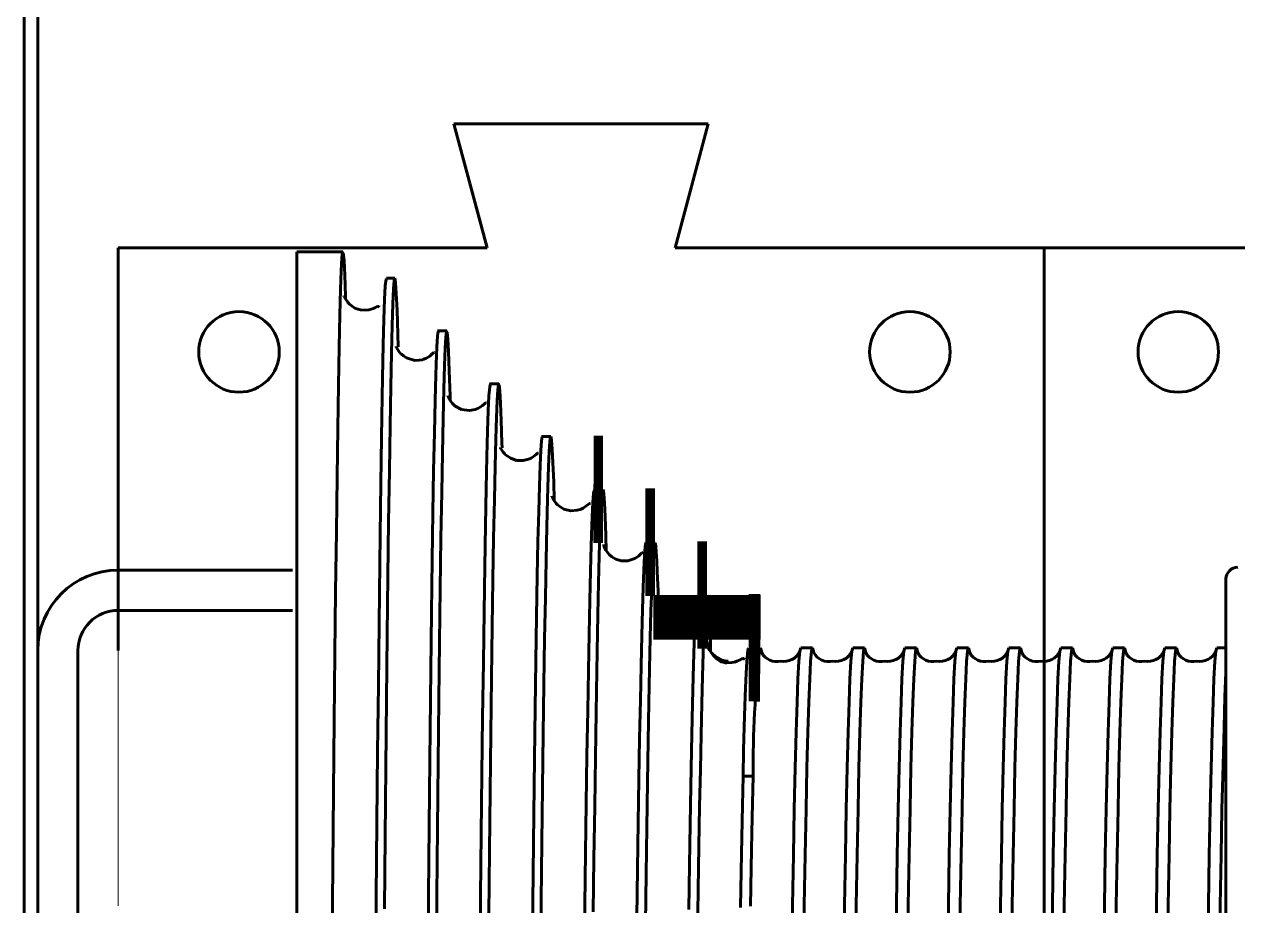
# Model space of a CAD drawing. Header units: millimetres. Extents: x 0 to 1680, y 0 to 594.
# Drawn here: x 160.11 to 166.89, y 506.96 to 511.88 of the extents above; entities that cross this region are included whole.
import ezdxf

# ---------------------------------------------------------------- set-up
doc = ezdxf.new("R2010")
doc.units = ezdxf.units.MM
doc.linetypes.add('K5LT_BASIC', pattern=[0])
doc.linetypes.add('K5LT_THIN', pattern=[0])
doc.layers.add('Системный слой', color=7, linetype='Continuous')

# ---------------------------------------------------------------- blocks, each defined once
blk = doc.blocks.new('U428')
at = {"layer": 'Системный слой', "color": 5, "linetype": 'K5LT_BASIC', "lineweight": 60, "true_color": 0x0000ff}
for p, q in [((163.9594, 508.3568), (163.952, 508.366)), ((163.9692, 508.3456), (163.9594, 508.3568)), ((163.9817, 508.334), (163.9692, 508.3456)), ((164.1255, 508.3369), (164.1194, 508.3356)), ((164.1305, 508.337), (164.1255, 508.3369)), ((164.1354, 508.3324), (164.1305, 508.337)), ((163.997, 508.3238), (163.9817, 508.334)), ((164.0057, 508.3197), (163.997, 508.3238)), ((164.0151, 508.3164), (164.0057, 508.3197)), ((164.025, 508.3142), (164.0151, 508.3164)), ((164.0357, 508.3131), (164.025, 508.3142)), ((164.0634, 508.3147), (164.0357, 508.3131)), ((164.0781, 508.3181), (164.0634, 508.3147)), ((164.0905, 508.3223), (164.0781, 508.3181)), ((164.1006, 508.3266), (164.0905, 508.3223)), ((164.1087, 508.3305), (164.1006, 508.3266)), ((164.1194, 508.3356), (164.1087, 508.3305))]:
    blk.add_line(p, q, dxfattribs=at)
blk = doc.blocks.new('U429')
at = {"layer": 'Системный слой', "color": 5, "linetype": 'K5LT_BASIC', "lineweight": 60, "true_color": 0x0000ff}
for p, q in [((163.6491, 508.6612), (163.6471, 508.6615)), ((163.6515, 508.6585), (163.6491, 508.6612)), ((163.6544, 508.6548), (163.6515, 508.6585)), ((163.6579, 508.6501), (163.6544, 508.6548)), ((163.6638, 508.6431), (163.6579, 508.6501)), ((163.673, 508.6339), (163.6638, 508.6431)), ((163.6865, 508.6234), (163.673, 508.6339)), ((163.6952, 508.6181), (163.6865, 508.6234)), ((163.7054, 508.613), (163.6952, 508.6181)), ((163.7185, 508.6082), (163.7054, 508.613)), ((163.7367, 508.6041), (163.7185, 508.6082)), ((163.79, 508.6083), (163.7662, 508.6035)), ((163.8034, 508.6134), (163.79, 508.6083)), ((163.8193, 508.6219), (163.8034, 508.6134)), ((163.8411, 508.6397), (163.8193, 508.6219)), ((163.8529, 508.6533), (163.8411, 508.6397)), ((163.8583, 508.66), (163.8529, 508.6533)), ((163.8589, 508.6593), (163.8583, 508.66)), ((163.7662, 508.6035), (163.7367, 508.6041))]:
    blk.add_line(p, q, dxfattribs=at)
blk = doc.blocks.new('U430')
at = {"layer": 'Системный слой', "color": 5, "linetype": 'K5LT_BASIC', "lineweight": 60, "true_color": 0x0000ff}
for p, q in [((163.3484, 508.9673), (163.3475, 508.974)), ((163.3593, 508.9422), (163.3484, 508.9673)), ((163.3766, 508.9194), (163.3593, 508.9422)), ((163.3915, 508.9065), (163.3766, 508.9194)), ((163.4144, 508.8932), (163.3915, 508.9065)), ((163.445, 508.8842), (163.4144, 508.8932)), ((163.4687, 508.8829), (163.445, 508.8842)), ((163.482, 508.8843), (163.4687, 508.8829)), ((163.4924, 508.8863), (163.482, 508.8843)), ((163.5102, 508.8922), (163.4924, 508.8863)), ((163.5242, 508.8991), (163.5102, 508.8922)), ((163.5425, 508.9118), (163.5242, 508.8991)), ((163.552, 508.9201), (163.5425, 508.9118)), ((163.5588, 508.9263), (163.552, 508.9201)), ((163.5667, 508.9298), (163.5588, 508.9263))]:
    blk.add_line(p, q, dxfattribs=at)
blk = doc.blocks.new('U431')
at = {"layer": 'Системный слой', "color": 5, "linetype": 'K5LT_BASIC', "lineweight": 60, "true_color": 0x0000ff}
for p, q in [((163.0574, 509.2445), (163.0575, 509.2435)), ((163.0601, 509.2382), (163.0574, 509.2445)), ((163.067, 509.2245), (163.0601, 509.2382)), ((163.0729, 509.2154), (163.067, 509.2245)), ((163.0818, 509.204), (163.0729, 509.2154)), ((163.0874, 509.198), (163.0818, 509.204)), ((163.0961, 509.1902), (163.0874, 509.198)), ((163.1247, 509.1728), (163.0961, 509.1902)), ((163.1626, 509.1632), (163.1247, 509.1728)), ((163.1985, 509.1655), (163.1626, 509.1632)), ((163.2157, 509.1706), (163.1985, 509.1655)), ((163.2214, 509.1729), (163.2157, 509.1706)), ((163.2314, 509.1779), (163.2214, 509.1729)), ((163.2476, 509.1884), (163.2314, 509.1779)), ((163.2592, 509.1979), (163.2476, 509.1884)), ((163.2671, 509.2045), (163.2592, 509.1979)), ((163.2724, 509.2055), (163.2671, 509.2045))]:
    blk.add_line(p, q, dxfattribs=at)
blk = doc.blocks.new('U432')
at = {"layer": 'Системный слой', "color": 5, "linetype": 'K5LT_BASIC', "lineweight": 60, "true_color": 0x0000ff}
for p, q in [((162.7691, 509.5141), (162.7687, 509.5134)), ((162.7727, 509.5095), (162.7691, 509.5141)), ((162.7783, 509.5011), (162.7727, 509.5095)), ((162.7852, 509.4913), (162.7783, 509.5011)), ((162.7891, 509.4865), (162.7852, 509.4913)), ((162.7901, 509.4853), (162.7891, 509.4865)), ((162.7922, 509.4828), (162.7901, 509.4853)), ((162.7965, 509.4783), (162.7922, 509.4828)), ((162.8033, 509.472), (162.7965, 509.4783)), ((162.8271, 509.4561), (162.8033, 509.472)), ((162.8602, 509.4448), (162.8271, 509.4561)), ((162.8962, 509.4436), (162.8602, 509.4448)), ((162.9193, 509.4486), (162.8962, 509.4436)), ((162.9274, 509.4515), (162.9193, 509.4486)), ((162.9321, 509.4535), (162.9274, 509.4515)), ((162.9406, 509.4577), (162.9321, 509.4535)), ((162.9549, 509.4667), (162.9406, 509.4577)), ((162.9686, 509.4779), (162.9549, 509.4667)), ((162.9774, 509.4853), (162.9686, 509.4779)), ((162.9823, 509.4864), (162.9774, 509.4853))]:
    blk.add_line(p, q, dxfattribs=at)
blk = doc.blocks.new('U433')
at = {"layer": 'Системный слой', "color": 5, "linetype": 'K5LT_BASIC', "lineweight": 60, "true_color": 0x0000ff}
for p, q in [((162.4759, 509.805), (162.4759, 509.804)), ((162.4786, 509.7987), (162.4759, 509.805)), ((162.4857, 509.7847), (162.4786, 509.7987)), ((162.4908, 509.7766), (162.4857, 509.7847)), ((162.4949, 509.771), (162.4908, 509.7766)), ((162.5006, 509.7639), (162.4949, 509.771)), ((162.507, 509.7572), (162.5006, 509.7639)), ((162.687, 509.7657), (162.6795, 509.7592)), ((162.692, 509.7665), (162.687, 509.7657)), ((162.5174, 509.7482), (162.507, 509.7572)), ((162.5524, 509.7293), (162.5174, 509.7482)), ((162.5971, 509.7229), (162.5524, 509.7293)), ((162.6284, 509.7285), (162.5971, 509.7229)), ((162.6376, 509.7318), (162.6284, 509.7285)), ((162.6429, 509.7341), (162.6376, 509.7318)), ((162.6526, 509.7392), (162.6429, 509.7341)), ((162.6683, 509.7498), (162.6526, 509.7392)), ((162.6795, 509.7592), (162.6683, 509.7498))]:
    blk.add_line(p, q, dxfattribs=at)
blk = doc.blocks.new('U434')
at = {"layer": 'Системный слой', "color": 5, "linetype": 'K5LT_BASIC', "lineweight": 60, "true_color": 0x0000ff}
for p, q in [((162.1863, 510.0804), (162.1862, 510.0793)), ((162.1915, 510.071), (162.1863, 510.0804)), ((162.2039, 510.0515), (162.1915, 510.071)), ((162.2098, 510.0441), (162.2039, 510.0515)), ((162.216, 510.0376), (162.2098, 510.0441)), ((162.227, 510.028), (162.216, 510.0376)), ((162.3871, 510.0377), (162.3745, 510.0273)), ((162.3977, 510.0469), (162.3871, 510.0377)), ((162.4017, 510.0468), (162.3977, 510.0469)), ((162.2445, 510.0168), (162.227, 510.028)), ((162.2907, 510.0032), (162.2445, 510.0168)), ((162.3152, 510.0036), (162.2907, 510.0032)), ((162.3326, 510.0069), (162.3152, 510.0036)), ((162.3423, 510.0099), (162.3326, 510.0069)), ((162.3459, 510.0113), (162.3423, 510.0099)), ((162.3568, 510.0163), (162.3459, 510.0113)), ((162.3745, 510.0273), (162.3568, 510.0163))]:
    blk.add_line(p, q, dxfattribs=at)
blk = doc.blocks.new('U435')
at = {"layer": 'Системный слой', "color": 5, "linetype": 'K5LT_BASIC', "lineweight": 60, "true_color": 0x0000ff}
for p, q in [((161.8943, 510.365), (161.8943, 510.3649)), ((161.8967, 510.3601), (161.8943, 510.365)), ((161.9033, 510.3468), (161.8967, 510.3601)), ((161.9163, 510.3276), (161.9033, 510.3468)), ((161.9195, 510.3238), (161.9163, 510.3276)), ((161.9265, 510.3165), (161.9195, 510.3238)), ((161.9567, 510.2953), (161.9265, 510.3165)), ((162.0842, 510.3045), (162.0778, 510.3023)), ((162.0904, 510.3041), (162.0842, 510.3045)), ((162.0941, 510.301), (162.0904, 510.3041)), ((161.9718, 510.2891), (161.9567, 510.2953)), ((161.9807, 510.2865), (161.9718, 510.2891)), ((161.9879, 510.2849), (161.9807, 510.2865)), ((162.0135, 510.2828), (161.9879, 510.2849)), ((162.0342, 510.2851), (162.0135, 510.2828)), ((162.0595, 510.2931), (162.0342, 510.2851)), ((162.0611, 510.2938), (162.0595, 510.2931)), ((162.0628, 510.2946), (162.0611, 510.2938)), ((162.0635, 510.2949), (162.0628, 510.2946)), ((162.0642, 510.2953), (162.0635, 510.2949)), ((162.0656, 510.296), (162.0642, 510.2953)), ((162.0716, 510.2991), (162.0656, 510.296)), ((162.0778, 510.3023), (162.0716, 510.2991))]:
    blk.add_line(p, q, dxfattribs=at)
blk = doc.blocks.new('U443')
at = {"layer": 'Системный слой', "color": 5, "linetype": 'K5LT_BASIC', "lineweight": 60, "true_color": 0x0000ff}
for p, q in [((161.8837, 510.5753), (161.8798, 510.5041)), ((161.8877, 510.6078), (161.8837, 510.5753)), ((161.8915, 510.6023), (161.8877, 510.6078)), ((161.8954, 510.5606), (161.8915, 510.6023)), ((161.8993, 510.4794), (161.8954, 510.5606)), ((161.8798, 510.5041), (161.8759, 510.3992)), ((161.9033, 510.3612), (161.8993, 510.4794)), ((161.8759, 510.3992), (161.8721, 510.2584)), ((161.9037, 510.3462), (161.9033, 510.3612)), ((161.8721, 510.2584), (161.8681, 510.079)), ((161.8681, 510.079), (161.8641, 509.8634)), ((161.8641, 509.8634), (161.8603, 509.6237)), ((161.8603, 509.6237), (161.8565, 509.3524)), ((161.8565, 509.3524), (161.8525, 509.0464)), ((161.8525, 509.0464), (161.8485, 508.7107)), ((161.8485, 508.7107), (161.8447, 508.3632)), ((161.8447, 508.3632), (161.8408, 507.9921)), ((161.8408, 507.9921), (161.8369, 507.5939)), ((161.8369, 507.5939), (161.8329, 507.176)), ((161.8329, 507.176), (161.8291, 506.7599))]:
    blk.add_line(p, q, dxfattribs=at)
blk = doc.blocks.new('U444')
at = {"layer": 'Системный слой', "color": 5, "linetype": 'K5LT_BASIC', "lineweight": 60, "true_color": 0x0000ff}
for p, q in [((163.923, 508.6901), (163.9182, 508.6741)), ((163.9143, 508.6333), (163.9105, 508.5692)), ((163.9182, 508.6741), (163.9143, 508.6333)), ((163.9105, 508.5692), (163.9065, 508.4803)), ((163.9065, 508.4803), (163.9026, 508.3675)), ((163.9026, 508.3675), (163.8987, 508.2373)), ((163.8987, 508.2373), (163.8949, 508.0861)), ((163.8949, 508.0861), (163.891, 507.9117)), ((163.891, 507.9117), (163.887, 507.7171)), ((163.887, 507.7171), (163.8832, 507.5114)), ((163.8832, 507.5114), (163.8794, 507.2891)), ((163.8794, 507.2891), (163.8755, 507.0476)), ((163.8755, 507.0476), (163.8715, 506.7917))]:
    blk.add_line(p, q, dxfattribs=at)
blk = doc.blocks.new('U445')
at = {"layer": 'Системный слой', "color": 5, "linetype": 'K5LT_BASIC', "lineweight": 60, "true_color": 0x0000ff}
for p, q in [((163.6267, 508.9595), (163.6227, 508.9077)), ((163.6305, 508.9846), (163.6267, 508.9595)), ((163.6344, 508.9843), (163.6305, 508.9846)), ((163.6374, 508.9661), (163.6344, 508.9843)), ((163.6404, 508.9325), (163.6374, 508.9661)), ((163.6227, 508.9077), (163.6188, 508.8293)), ((163.6434, 508.884), (163.6404, 508.9325)), ((163.6464, 508.821), (163.6434, 508.884)), ((163.6188, 508.8293), (163.615, 508.7291)), ((163.6504, 508.7158), (163.6464, 508.821)), ((163.615, 508.7291), (163.6111, 508.6046)), ((163.6521, 508.6578), (163.6504, 508.7158)), ((163.6111, 508.6046), (163.6072, 508.454)), ((163.6072, 508.454), (163.6032, 508.2793)), ((163.6032, 508.2793), (163.5994, 508.0893)), ((163.5994, 508.0893), (163.5956, 507.8787)), ((163.5956, 507.8787), (163.5917, 507.6452)), ((163.5917, 507.6452), (163.5877, 507.3929)), ((163.5877, 507.3929), (163.5839, 507.1335)), ((163.5839, 507.1335), (163.58, 506.8596))]:
    blk.add_line(p, q, dxfattribs=at)
blk = doc.blocks.new('U446')
at = {"layer": 'Системный слой', "color": 5, "linetype": 'K5LT_BASIC', "lineweight": 60, "true_color": 0x0000ff}
for p, q in [((163.3353, 509.2433), (163.3314, 509.1834)), ((163.3391, 509.2758), (163.3353, 509.2433)), ((163.343, 509.2812), (163.3391, 509.2758)), ((163.347, 509.2579), (163.343, 509.2812)), ((163.3508, 509.2077), (163.347, 509.2579)), ((163.3314, 509.1834), (163.3275, 509.0946)), ((163.3546, 509.1313), (163.3508, 509.2077)), ((163.3275, 509.0946), (163.3236, 508.9778)), ((163.3586, 509.0253), (163.3546, 509.1313)), ((163.3611, 508.9398), (163.3586, 509.0253)), ((163.3236, 508.9778), (163.3197, 508.839)), ((163.3197, 508.839), (163.3159, 508.6749)), ((163.3159, 508.6749), (163.312, 508.4831)), ((163.312, 508.4831), (163.308, 508.2668)), ((163.308, 508.2668), (163.3042, 508.0365)), ((163.3042, 508.0365), (163.3003, 507.7857)), ((163.3003, 507.7857), (163.2964, 507.5116)), ((163.2964, 507.5116), (163.2925, 507.2193)), ((163.2925, 507.2193), (163.2887, 506.9228))]:
    blk.add_line(p, q, dxfattribs=at)
blk = doc.blocks.new('U447')
at = {"layer": 'Системный слой', "color": 5, "linetype": 'K5LT_BASIC', "lineweight": 60, "true_color": 0x0000ff}
for p, q in [((163.0479, 509.5667), (163.044, 509.5266)), ((163.0517, 509.5774), (163.0479, 509.5667)), ((163.0556, 509.5579), (163.0517, 509.5774)), ((163.0596, 509.5081), (163.0556, 509.5579)), ((163.044, 509.5266), (163.0401, 509.4557)), ((163.0634, 509.4302), (163.0596, 509.5081)), ((163.0401, 509.4557), (163.0361, 509.3541)), ((163.0672, 509.3247), (163.0634, 509.4302)), ((163.0361, 509.3541), (163.0323, 509.2275)), ((163.0703, 509.2195), (163.0672, 509.3247)), ((163.0323, 509.2275), (163.0285, 509.073)), ((163.0285, 509.073), (163.0245, 508.8883)), ((163.0245, 508.8883), (163.0206, 508.6761)), ((163.0206, 508.6761), (163.0168, 508.4472)), ((163.0168, 508.4472), (163.0129, 508.1949)), ((163.0129, 508.1949), (163.009, 507.9165)), ((163.009, 507.9165), (163.005, 507.6169)), ((163.005, 507.6169), (163.0012, 507.3105)), ((163.0012, 507.3105), (162.9974, 506.9879)), ((162.9974, 506.9879), (162.9935, 506.6462))]:
    blk.add_line(p, q, dxfattribs=at)
blk = doc.blocks.new('U448')
at = {"layer": 'Системный слой', "color": 5, "linetype": 'K5LT_BASIC', "lineweight": 60, "true_color": 0x0000ff}
for p, q in [((162.7551, 509.841), (162.7512, 509.7792)), ((162.7589, 509.8699), (162.7551, 509.841)), ((162.7628, 509.8674), (162.7589, 509.8699)), ((162.7667, 509.8323), (162.7628, 509.8674)), ((162.7706, 509.7649), (162.7667, 509.8323)), ((162.7512, 509.7792), (162.7472, 509.6844)), ((162.7745, 509.6679), (162.7706, 509.7649)), ((162.7472, 509.6844), (162.7434, 509.5623)), ((162.7783, 509.542), (162.7745, 509.6679)), ((162.7434, 509.5623), (162.7395, 509.41)), ((162.779, 509.5145), (162.7783, 509.542)), ((162.7395, 509.41), (162.7356, 509.2251)), ((162.7356, 509.2251), (162.7317, 509.0103)), ((162.7317, 509.0103), (162.7278, 508.7765)), ((162.7278, 508.7765), (162.724, 508.517)), ((162.724, 508.517), (162.7201, 508.2289)), ((162.7201, 508.2289), (162.7161, 507.9174)), ((162.7161, 507.9174), (162.7123, 507.5972)), ((162.7123, 507.5972), (162.7084, 507.2588)), ((162.7084, 507.2588), (162.7046, 506.9092))]:
    blk.add_line(p, q, dxfattribs=at)
blk = doc.blocks.new('U449')
at = {"layer": 'Системный слой', "color": 5, "linetype": 'K5LT_BASIC', "lineweight": 60, "true_color": 0x0000ff}
for p, q in [((162.4645, 510.1344), (162.4607, 510.0711)), ((162.4685, 510.1653), (162.4645, 510.1344)), ((162.4724, 510.1608), (162.4685, 510.1653)), ((162.4762, 510.1227), (162.4724, 510.1608)), ((162.4801, 510.052), (162.4762, 510.1227)), ((162.4607, 510.0711), (162.4568, 509.9745)), ((162.484, 509.9451), (162.4801, 510.052)), ((162.4568, 509.9745), (162.4529, 509.8425)), ((162.4879, 509.8058), (162.484, 509.9451)), ((162.4529, 509.8425), (162.4489, 509.6766)), ((162.4885, 509.7802), (162.4879, 509.8058)), ((162.4489, 509.6766), (162.4451, 509.4855)), ((162.4451, 509.4855), (162.4413, 509.2643)), ((162.4413, 509.2643), (162.4373, 509.01)), ((162.4373, 509.01), (162.4334, 508.7268)), ((162.4334, 508.7268), (162.4296, 508.4286)), ((162.4296, 508.4286), (162.4257, 508.1067)), ((162.4257, 508.1067), (162.4218, 507.7577)), ((162.4218, 507.7577), (162.4178, 507.3881)), ((162.4178, 507.3881), (162.414, 507.0155)), ((162.414, 507.0155), (162.4102, 506.6284))]:
    blk.add_line(p, q, dxfattribs=at)
blk = doc.blocks.new('U450')
at = {"layer": 'Системный слой', "color": 5, "linetype": 'K5LT_BASIC', "lineweight": 60, "true_color": 0x0000ff}
for p, q in [((162.176, 510.4498), (162.1722, 510.4023)), ((162.18, 510.4622), (162.176, 510.4498)), ((162.1839, 510.4372), (162.18, 510.4622)), ((162.1722, 510.4023), (162.1683, 510.3193)), ((162.1877, 510.3771), (162.1839, 510.4372)), ((162.1916, 510.2828), (162.1877, 510.3771)), ((162.1683, 510.3193), (162.1644, 510.1988)), ((162.1955, 510.1498), (162.1916, 510.2828)), ((162.1644, 510.1988), (162.1605, 510.0419)), ((162.1972, 510.0785), (162.1955, 510.1498)), ((162.1605, 510.0419), (162.1566, 509.8569)), ((162.1566, 509.8569), (162.1528, 509.6393)), ((162.1528, 509.6393), (162.1489, 509.3859)), ((162.1489, 509.3859), (162.1449, 509.101)), ((162.1449, 509.101), (162.1411, 508.7985)), ((162.1411, 508.7985), (162.1372, 508.4697)), ((162.1372, 508.4697), (162.1333, 508.111)), ((162.1333, 508.111), (162.1293, 507.7291)), ((162.1293, 507.7291), (162.1255, 507.3426)), ((162.1255, 507.3426), (162.1217, 506.9392))]:
    blk.add_line(p, q, dxfattribs=at)
blk = doc.blocks.new('U451')
at = {"layer": 'Системный слой', "color": 5, "linetype": 'K5LT_BASIC', "lineweight": 60, "true_color": 0x0000ff}
for p, q in [((164.1468, 508.3205), (164.1505, 508.3663)), ((164.1505, 508.3663), (164.1542, 508.3919)), ((164.1542, 508.3919), (164.157, 508.3962)), ((164.1432, 508.2567), (164.1468, 508.3205)), ((164.1396, 508.1745), (164.1432, 508.2567)), ((164.1361, 508.0739), (164.1396, 508.1745)), ((164.1325, 507.9567), (164.1361, 508.0739)), ((164.129, 507.8255), (164.1325, 507.9567)), ((164.1255, 507.6801), (164.129, 507.8255))]:
    blk.add_line(p, q, dxfattribs=at)
blk = doc.blocks.new('U452')
at = {"layer": 'Системный слой', "color": 5, "linetype": 'K5LT_BASIC', "lineweight": 60, "true_color": 0x0000ff}
for p, q in [((164.1255, 507.68), (164.1219, 507.5167)), ((164.1219, 507.5167), (164.1184, 507.3397)), ((164.1184, 507.3397), (164.1148, 507.1489)), ((164.1148, 507.1489), (164.1113, 506.9472))]:
    blk.add_line(p, q, dxfattribs=at)
blk = doc.blocks.new('U453')
at = {"layer": 'Системный слой', "color": 5, "linetype": 'K5LT_BASIC', "lineweight": 60, "true_color": 0x0000ff}
for p, q in [((163.2839, 509.174), (163.2878, 509.2383)), ((163.2878, 509.2383), (163.2916, 509.2736)), ((163.2916, 509.2736), (163.2947, 509.2806)), ((163.28, 509.0827), (163.2839, 509.174)), ((163.2762, 508.9673), (163.28, 509.0827)), ((163.2724, 508.8282), (163.2762, 508.9673)), ((163.2685, 508.6624), (163.2724, 508.8282)), ((163.2647, 508.4748), (163.2685, 508.6624)), ((163.261, 508.2699), (163.2647, 508.4748)), ((163.2573, 508.0472), (163.261, 508.2699))]:
    blk.add_line(p, q, dxfattribs=at)
blk = doc.blocks.new('U454')
at = {"layer": 'Системный слой', "color": 5, "linetype": 'K5LT_BASIC', "lineweight": 60, "true_color": 0x0000ff}
for p, q in [((163.5747, 508.9106), (163.5786, 508.9615)), ((163.5786, 508.9615), (163.5824, 508.9852)), ((163.5824, 508.9852), (163.5841, 508.9845)), ((163.5708, 508.834), (163.5747, 508.9106)), ((163.567, 508.7344), (163.5708, 508.834)), ((163.5632, 508.612), (163.567, 508.7344)), ((163.5593, 508.4657), (163.5632, 508.612)), ((163.5556, 508.2987), (163.5593, 508.4657)), ((163.5516, 508.1041), (163.5556, 508.2987)), ((163.5477, 507.8908), (163.5516, 508.1041)), ((163.5439, 507.6638), (163.5477, 507.8908)), ((163.5402, 507.4223), (163.5439, 507.6638)), ((163.5363, 507.1627), (163.5402, 507.4223)), ((163.5325, 506.8921), (163.5363, 507.1627))]:
    blk.add_line(p, q, dxfattribs=at)
blk = doc.blocks.new('U455')
at = {"layer": 'Системный слой', "color": 5, "linetype": 'K5LT_BASIC', "lineweight": 60, "true_color": 0x0000ff}
for p, q in [((163.8648, 508.6556), (163.8686, 508.6854)), ((163.8686, 508.6854), (163.8716, 508.6906)), ((163.861, 508.6025), (163.8648, 508.6556)), ((163.8572, 508.5272), (163.861, 508.6025)), ((163.8533, 508.4261), (163.8572, 508.5272)), ((163.8495, 508.3031), (163.8533, 508.4261)), ((163.8457, 508.1619), (163.8495, 508.3031)), ((163.8419, 508.0021), (163.8457, 508.1619)), ((163.8381, 507.8218), (163.8419, 508.0021)), ((163.8344, 507.6254), (163.8381, 507.8218)), ((163.8306, 507.4117), (163.8344, 507.6254)), ((163.8268, 507.1849), (163.8306, 507.4117)), ((163.823, 506.9365), (163.8268, 507.1849))]:
    blk.add_line(p, q, dxfattribs=at)
blk = doc.blocks.new('U457')
at = {"layer": 'Системный слой', "color": 5, "linetype": 'K5LT_BASIC', "lineweight": 60, "true_color": 0x0000ff}
for p, q in [((162.1263, 510.419), (162.1303, 510.4577)), ((162.1303, 510.4577), (162.1323, 510.4583)), ((162.1224, 510.343), (162.1263, 510.419)), ((162.1185, 510.2331), (162.1224, 510.343)), ((162.1146, 510.0899), (162.1185, 510.2331)), ((162.1107, 509.9061), (162.1146, 510.0899)), ((162.1067, 509.6899), (162.1107, 509.9061)), ((162.1028, 509.4472), (162.1067, 509.6899)), ((162.099, 509.1775), (162.1028, 509.4472)), ((162.095, 508.8687), (162.099, 509.1775)), ((162.091, 508.5358), (162.095, 508.8687)), ((162.0872, 508.1871), (162.091, 508.5358)), ((162.0833, 507.8208), (162.0872, 508.1871)), ((162.0793, 507.4211), (162.0833, 507.8208)), ((162.0754, 507.0086), (162.0793, 507.4211)), ((162.0715, 506.5928), (162.0754, 507.0086))]:
    blk.add_line(p, q, dxfattribs=at)
blk = doc.blocks.new('U458')
at = {"layer": 'Системный слой', "color": 5, "linetype": 'K5LT_BASIC', "lineweight": 60, "true_color": 0x0000ff}
for p, q in [((162.412, 510.0334), (162.416, 510.1131)), ((162.416, 510.1131), (162.42, 510.1578)), ((162.42, 510.1578), (162.423, 510.1648)), ((162.4082, 509.922), (162.412, 510.0334)), ((162.4043, 509.7794), (162.4082, 509.922)), ((162.4003, 509.5985), (162.4043, 509.7794)), ((162.3964, 509.3874), (162.4003, 509.5985)), ((162.3925, 509.1518), (162.3964, 509.3874)), ((162.3887, 508.8911), (162.3925, 509.1518)), ((162.3847, 508.5938), (162.3887, 508.8911)), ((162.3807, 508.2744), (162.3847, 508.5938)), ((162.3769, 507.9407), (162.3807, 508.2744)), ((162.373, 507.5909), (162.3769, 507.9407)), ((162.369, 507.2102), (162.373, 507.5909)), ((162.3651, 506.818), (162.369, 507.2102))]:
    blk.add_line(p, q, dxfattribs=at)
blk = doc.blocks.new('U459')
at = {"layer": 'Системный слой', "color": 5, "linetype": 'K5LT_BASIC', "lineweight": 60, "true_color": 0x0000ff}
for p, q in [((162.7055, 509.8045), (162.7095, 509.8555)), ((162.7095, 509.8555), (162.7134, 509.8727)), ((162.7134, 509.8727), (162.7135, 509.872)), ((162.7016, 509.7208), (162.7055, 509.8045)), ((162.6977, 509.6076), (162.7016, 509.7208)), ((162.6939, 509.4655), (162.6977, 509.6076)), ((162.6899, 509.2872), (162.6939, 509.4655)), ((162.6859, 509.081), (162.6899, 509.2872)), ((162.682, 508.8523), (162.6859, 509.081)), ((162.6782, 508.6006), (162.682, 508.8523)), ((162.6742, 508.3155), (162.6782, 508.6006)), ((162.6703, 508.0103), (162.6742, 508.3155)), ((162.6664, 507.6924), (162.6703, 508.0103)), ((162.6626, 507.3601), (162.6664, 507.6924)), ((162.6587, 507.0097), (162.6626, 507.3601)), ((162.6549, 506.6496), (162.6587, 507.0097))]:
    blk.add_line(p, q, dxfattribs=at)
blk = doc.blocks.new('U460')
at = {"layer": 'Системный слой', "color": 5, "linetype": 'K5LT_BASIC', "lineweight": 60, "true_color": 0x0000ff}
for p, q in [((162.9992, 509.553), (163.0031, 509.5766)), ((163.0031, 509.5766), (163.0041, 509.5746)), ((162.9914, 509.4182), (162.9953, 509.4999)), ((162.9953, 509.4999), (162.9992, 509.553)), ((162.9875, 509.3031), (162.9914, 509.4182)), ((162.9835, 509.1593), (162.9875, 509.3031)), ((162.9796, 508.9914), (162.9835, 509.1593)), ((162.9758, 508.799), (162.9796, 508.9914)), ((162.9718, 508.5733), (162.9758, 508.799)), ((162.9678, 508.3251), (162.9718, 508.5733)), ((162.964, 508.0607), (162.9678, 508.3251)), ((162.9601, 507.7789), (162.964, 508.0607)), ((162.9561, 507.4676), (162.9601, 507.7789)), ((162.9522, 507.1425), (162.9561, 507.4676)), ((162.9483, 506.8111), (162.9522, 507.1425))]:
    blk.add_line(p, q, dxfattribs=at)
blk = doc.blocks.new('U461')
at = {"layer": 'Системный слой', "color": 5, "linetype": 'K5LT_BASIC', "lineweight": 60, "true_color": 0x0000ff}
for p, q in [((163.2534, 507.7956), (163.2573, 508.0472)), ((163.2496, 507.5284), (163.2534, 507.7956)), ((163.2458, 507.2516), (163.2496, 507.5284)), ((163.2421, 506.9638), (163.2458, 507.2516)), ((163.2381, 506.6432), (163.2421, 506.9638))]:
    blk.add_line(p, q, dxfattribs=at)
blk = doc.blocks.new('U462')
at = {"layer": 'Системный слой', "color": 5, "linetype": 'K5LT_BASIC', "lineweight": 60, "true_color": 0x0000ff}
for p, q in [((166.825, 508.2572), (166.8194, 508.1255)), ((166.8194, 508.1255), (166.8139, 507.9539)), ((166.8139, 507.9539), (166.8083, 507.7428)), ((166.8083, 507.7428), (166.8026, 507.4961)), ((166.8026, 507.4961), (166.7975, 507.2398)), ((166.7975, 507.2398), (166.7923, 506.9595)), ((166.7923, 506.9595), (166.7871, 506.6567))]:
    blk.add_line(p, q, dxfattribs=at)
blk = doc.blocks.new('U463')
at = {"layer": 'Системный слой', "color": 5, "linetype": 'K5LT_BASIC', "lineweight": 60, "true_color": 0x0000ff}
for p, q in [((166.5432, 508.3783), (166.538, 508.3204)), ((166.5484, 508.3975), (166.5432, 508.3783)), ((166.5535, 508.3783), (166.5484, 508.3975)), ((166.5543, 508.3702), (166.5535, 508.3783)), ((166.538, 508.3204), (166.5328, 508.2246)), ((166.5328, 508.2246), (166.5276, 508.093)), ((166.5276, 508.093), (166.5225, 507.9268)), ((166.5225, 507.9268), (166.5172, 507.7267)), ((166.5172, 507.7267), (166.512, 507.4961)), ((166.512, 507.4961), (166.5069, 507.2398)), ((166.5069, 507.2398), (166.5017, 506.9595)), ((166.5017, 506.9595), (166.4965, 506.6567))]:
    blk.add_line(p, q, dxfattribs=at)
blk = doc.blocks.new('U464')
at = {"layer": 'Системный слой', "color": 5, "linetype": 'K5LT_BASIC', "lineweight": 60, "true_color": 0x0000ff}
for p, q in [((166.2526, 508.3783), (166.2474, 508.3204)), ((166.2578, 508.3975), (166.2526, 508.3783)), ((166.2629, 508.3783), (166.2578, 508.3975)), ((166.2636, 508.3702), (166.2629, 508.3783)), ((166.2474, 508.3204), (166.2421, 508.2246)), ((166.2421, 508.2246), (166.237, 508.093)), ((166.237, 508.093), (166.2319, 507.9268)), ((166.2319, 507.9268), (166.2266, 507.7267)), ((166.2266, 507.7267), (166.2214, 507.4961)), ((166.2214, 507.4961), (166.2162, 507.2398)), ((166.2162, 507.2398), (166.2111, 506.9595)), ((166.2111, 506.9595), (166.2059, 506.6567))]:
    blk.add_line(p, q, dxfattribs=at)
blk = doc.blocks.new('U465')
at = {"layer": 'Системный слой', "color": 5, "linetype": 'K5LT_BASIC', "lineweight": 60, "true_color": 0x0000ff}
for p, q in [((165.962, 508.3783), (165.9568, 508.3204)), ((165.9671, 508.3975), (165.962, 508.3783)), ((165.9723, 508.3783), (165.9671, 508.3975)), ((165.973, 508.3702), (165.9723, 508.3783)), ((165.9568, 508.3204), (165.9515, 508.2246)), ((165.9515, 508.2246), (165.9464, 508.093)), ((165.9464, 508.093), (165.9412, 507.9268)), ((165.9412, 507.9268), (165.936, 507.7267)), ((165.936, 507.7267), (165.9308, 507.4961)), ((165.9308, 507.4961), (165.9256, 507.2398)), ((165.9256, 507.2398), (165.9205, 506.9595)), ((165.9205, 506.9595), (165.9152, 506.6567))]:
    blk.add_line(p, q, dxfattribs=at)
blk = doc.blocks.new('U466')
at = {"layer": 'Системный слой', "color": 5, "linetype": 'K5LT_BASIC', "lineweight": 60, "true_color": 0x0000ff}
for p, q in [((165.6714, 508.3783), (165.6661, 508.3204)), ((165.6765, 508.3975), (165.6714, 508.3783)), ((165.6816, 508.3783), (165.6765, 508.3975)), ((165.6824, 508.3702), (165.6816, 508.3783)), ((165.6661, 508.3204), (165.6609, 508.2246)), ((165.6609, 508.2246), (165.6557, 508.093)), ((165.6557, 508.093), (165.6506, 507.9268)), ((165.6506, 507.9268), (165.6454, 507.7267)), ((165.6454, 507.7267), (165.6401, 507.4961)), ((165.6401, 507.4961), (165.635, 507.2398)), ((165.635, 507.2398), (165.6298, 506.9595)), ((165.6298, 506.9595), (165.6246, 506.6567))]:
    blk.add_line(p, q, dxfattribs=at)
blk = doc.blocks.new('U467')
at = {"layer": 'Системный слой', "color": 5, "linetype": 'K5LT_BASIC', "lineweight": 60, "true_color": 0x0000ff}
for p, q in [((165.3807, 508.3783), (165.3755, 508.3204)), ((165.3859, 508.3975), (165.3807, 508.3783)), ((165.391, 508.3783), (165.3859, 508.3975)), ((165.3918, 508.3702), (165.391, 508.3783)), ((165.3755, 508.3204), (165.3703, 508.2246)), ((165.3703, 508.2246), (165.3651, 508.093)), ((165.3651, 508.093), (165.36, 507.9268)), ((165.36, 507.9268), (165.3547, 507.7267)), ((165.3547, 507.7267), (165.3495, 507.4961)), ((165.3495, 507.4961), (165.3444, 507.2398)), ((165.3444, 507.2398), (165.3392, 506.9595)), ((165.3392, 506.9595), (165.334, 506.6567))]:
    blk.add_line(p, q, dxfattribs=at)
blk = doc.blocks.new('U468')
at = {"layer": 'Системный слой', "color": 5, "linetype": 'K5LT_BASIC', "lineweight": 60, "true_color": 0x0000ff}
for p, q in [((165.0901, 508.3783), (165.0849, 508.3204)), ((165.0953, 508.3975), (165.0901, 508.3783)), ((165.1004, 508.3783), (165.0953, 508.3975)), ((165.1011, 508.3702), (165.1004, 508.3783)), ((165.0849, 508.3204), (165.0796, 508.2246)), ((165.0796, 508.2246), (165.0745, 508.093)), ((165.0745, 508.093), (165.0694, 507.9268)), ((165.0694, 507.9268), (165.0641, 507.7267)), ((165.0641, 507.7267), (165.0589, 507.4961)), ((165.0589, 507.4961), (165.0537, 507.2398)), ((165.0537, 507.2398), (165.0486, 506.9595)), ((165.0486, 506.9595), (165.0434, 506.6567))]:
    blk.add_line(p, q, dxfattribs=at)
blk = doc.blocks.new('U469')
at = {"layer": 'Системный слой', "color": 5, "linetype": 'K5LT_BASIC', "lineweight": 60, "true_color": 0x0000ff}
for p, q in [((164.7995, 508.3783), (164.7943, 508.3204)), ((164.8046, 508.3975), (164.7995, 508.3783)), ((164.8098, 508.3783), (164.8046, 508.3975)), ((164.8105, 508.3702), (164.8098, 508.3783)), ((164.7943, 508.3204), (164.789, 508.2246)), ((164.789, 508.2246), (164.7839, 508.093)), ((164.7839, 508.093), (164.7787, 507.9268)), ((164.7787, 507.9268), (164.7735, 507.7267)), ((164.7735, 507.7267), (164.7683, 507.4961)), ((164.7683, 507.4961), (164.7631, 507.2398)), ((164.7631, 507.2398), (164.758, 506.9595)), ((164.758, 506.9595), (164.7527, 506.6567))]:
    blk.add_line(p, q, dxfattribs=at)
blk = doc.blocks.new('U470')
at = {"layer": 'Системный слой', "color": 5, "linetype": 'K5LT_BASIC', "lineweight": 60, "true_color": 0x0000ff}
for p, q in [((164.5089, 508.3783), (164.5036, 508.3204)), ((164.514, 508.3975), (164.5089, 508.3783)), ((164.5191, 508.3783), (164.514, 508.3975)), ((164.5199, 508.3702), (164.5191, 508.3783)), ((164.5036, 508.3204), (164.4984, 508.2246)), ((164.4984, 508.2246), (164.4932, 508.093)), ((164.4932, 508.093), (164.4881, 507.9268)), ((164.4881, 507.9268), (164.4829, 507.7267)), ((164.4829, 507.7267), (164.4776, 507.4961)), ((164.4776, 507.4961), (164.4725, 507.2398)), ((164.4725, 507.2398), (164.4673, 506.9595)), ((164.4673, 506.9595), (164.4621, 506.6567))]:
    blk.add_line(p, q, dxfattribs=at)
blk = doc.blocks.new('U471')
at = {"layer": 'Системный слой', "color": 5, "linetype": 'K5LT_BASIC', "lineweight": 60, "true_color": 0x0000ff}
for p, q in [((164.2234, 508.3975), (164.2187, 508.3816)), ((164.2285, 508.3783), (164.2234, 508.3975)), ((164.2293, 508.3702), (164.2285, 508.3783))]:
    blk.add_line(p, q, dxfattribs=at)
blk = doc.blocks.new('U481')
at = {"layer": 'Системный слой', "color": 5, "linetype": 'K5LT_BASIC', "lineweight": 60, "true_color": 0x0000ff}
for p, q in [((164.1782, 507.5293), (164.182, 507.68)), ((164.1747, 507.3675), (164.1782, 507.5293)), ((164.1707, 507.1681), (164.1747, 507.3675)), ((164.1668, 506.9542), (164.1707, 507.1681))]:
    blk.add_line(p, q, dxfattribs=at)
blk = doc.blocks.new('U482')
at = {"layer": 'Системный слой', "color": 5, "linetype": 'K5LT_BASIC', "lineweight": 60, "true_color": 0x0000ff}
for p, q in [((166.7681, 508.3783), (166.7629, 508.3204)), ((166.7733, 508.3975), (166.7681, 508.3783)), ((166.7629, 508.3204), (166.7577, 508.2246)), ((166.7577, 508.2246), (166.7525, 508.093)), ((166.7525, 508.093), (166.7474, 507.9268)), ((166.7474, 507.9268), (166.7421, 507.7267)), ((166.7421, 507.7267), (166.7369, 507.4961)), ((166.7369, 507.4961), (166.7318, 507.2398)), ((166.7318, 507.2398), (166.7266, 506.9595)), ((166.7266, 506.9595), (166.7214, 506.6567))]:
    blk.add_line(p, q, dxfattribs=at)
blk = doc.blocks.new('U483')
at = {"layer": 'Системный слой', "color": 5, "linetype": 'K5LT_BASIC', "lineweight": 60, "true_color": 0x0000ff}
for p, q in [((166.4775, 508.3783), (166.4723, 508.3204)), ((166.4826, 508.3975), (166.4775, 508.3783)), ((166.4723, 508.3204), (166.467, 508.2246)), ((166.467, 508.2246), (166.4619, 508.093)), ((166.4619, 508.093), (166.4567, 507.9268)), ((166.4567, 507.9268), (166.4515, 507.7267)), ((166.4515, 507.7267), (166.4463, 507.4961)), ((166.4463, 507.4961), (166.4411, 507.2398)), ((166.4411, 507.2398), (166.436, 506.9595)), ((166.436, 506.9595), (166.4307, 506.6567))]:
    blk.add_line(p, q, dxfattribs=at)
blk = doc.blocks.new('U484')
at = {"layer": 'Системный слой', "color": 5, "linetype": 'K5LT_BASIC', "lineweight": 60, "true_color": 0x0000ff}
for p, q in [((166.1869, 508.3783), (166.1816, 508.3204)), ((166.192, 508.3975), (166.1869, 508.3783)), ((166.1816, 508.3204), (166.1764, 508.2246)), ((166.1764, 508.2246), (166.1713, 508.093)), ((166.1713, 508.093), (166.1661, 507.9268)), ((166.1661, 507.9268), (166.1609, 507.7267)), ((166.1609, 507.7267), (166.1556, 507.4961)), ((166.1556, 507.4961), (166.1505, 507.2398)), ((166.1505, 507.2398), (166.1454, 506.9595)), ((166.1454, 506.9595), (166.1401, 506.6567))]:
    blk.add_line(p, q, dxfattribs=at)
blk = doc.blocks.new('U485')
at = {"layer": 'Системный слой', "color": 5, "linetype": 'K5LT_BASIC', "lineweight": 60, "true_color": 0x0000ff}
for p, q in [((165.8963, 508.3783), (165.891, 508.3204)), ((165.9014, 508.3975), (165.8963, 508.3783)), ((165.891, 508.3204), (165.8858, 508.2246)), ((165.8858, 508.2246), (165.8806, 508.093)), ((165.8806, 508.093), (165.8755, 507.9268)), ((165.8755, 507.9268), (165.8703, 507.7267)), ((165.8703, 507.7267), (165.865, 507.4961)), ((165.865, 507.4961), (165.8599, 507.2398)), ((165.8599, 507.2398), (165.8547, 506.9595)), ((165.8547, 506.9595), (165.8495, 506.6567))]:
    blk.add_line(p, q, dxfattribs=at)
blk = doc.blocks.new('U486')
at = {"layer": 'Системный слой', "color": 5, "linetype": 'K5LT_BASIC', "lineweight": 60, "true_color": 0x0000ff}
for p, q in [((165.6056, 508.3783), (165.6004, 508.3204)), ((165.6108, 508.3975), (165.6056, 508.3783)), ((165.6004, 508.3204), (165.5952, 508.2246)), ((165.5952, 508.2246), (165.59, 508.093)), ((165.59, 508.093), (165.5849, 507.9268)), ((165.5849, 507.9268), (165.5796, 507.7267)), ((165.5796, 507.7267), (165.5744, 507.4961)), ((165.5744, 507.4961), (165.5693, 507.2398)), ((165.5693, 507.2398), (165.5641, 506.9595)), ((165.5641, 506.9595), (165.5589, 506.6567))]:
    blk.add_line(p, q, dxfattribs=at)
blk = doc.blocks.new('U487')
at = {"layer": 'Системный слой', "color": 5, "linetype": 'K5LT_BASIC', "lineweight": 60, "true_color": 0x0000ff}
for p, q in [((165.315, 508.3783), (165.3098, 508.3204)), ((165.3201, 508.3975), (165.315, 508.3783)), ((165.3098, 508.3204), (165.3045, 508.2246)), ((165.3045, 508.2246), (165.2994, 508.093)), ((165.2994, 508.093), (165.2942, 507.9268)), ((165.2942, 507.9268), (165.289, 507.7267)), ((165.289, 507.7267), (165.2838, 507.4961)), ((165.2838, 507.4961), (165.2786, 507.2398)), ((165.2786, 507.2398), (165.2735, 506.9595)), ((165.2735, 506.9595), (165.2682, 506.6567))]:
    blk.add_line(p, q, dxfattribs=at)
blk = doc.blocks.new('U488')
at = {"layer": 'Системный слой', "color": 5, "linetype": 'K5LT_BASIC', "lineweight": 60, "true_color": 0x0000ff}
for p, q in [((165.0244, 508.3783), (165.0191, 508.3204)), ((165.0295, 508.3975), (165.0244, 508.3783)), ((165.0191, 508.3204), (165.0139, 508.2246)), ((165.0139, 508.2246), (165.0088, 508.093)), ((165.0088, 508.093), (165.0036, 507.9268)), ((165.0036, 507.9268), (164.9984, 507.7267)), ((164.9984, 507.7267), (164.9931, 507.4961)), ((164.9931, 507.4961), (164.988, 507.2398)), ((164.988, 507.2398), (164.9829, 506.9595)), ((164.9829, 506.9595), (164.9776, 506.6567))]:
    blk.add_line(p, q, dxfattribs=at)
blk = doc.blocks.new('U489')
at = {"layer": 'Системный слой', "color": 5, "linetype": 'K5LT_BASIC', "lineweight": 60, "true_color": 0x0000ff}
for p, q in [((164.7338, 508.3783), (164.7285, 508.3204)), ((164.7389, 508.3975), (164.7338, 508.3783)), ((164.7285, 508.3204), (164.7233, 508.2246)), ((164.7233, 508.2246), (164.7181, 508.093)), ((164.7181, 508.093), (164.713, 507.9268)), ((164.713, 507.9268), (164.7078, 507.7267)), ((164.7078, 507.7267), (164.7025, 507.4961)), ((164.7025, 507.4961), (164.6974, 507.2398)), ((164.6974, 507.2398), (164.6922, 506.9595)), ((164.6922, 506.9595), (164.687, 506.6567))]:
    blk.add_line(p, q, dxfattribs=at)
blk = doc.blocks.new('U490')
at = {"layer": 'Системный слой', "color": 5, "linetype": 'K5LT_BASIC', "lineweight": 60, "true_color": 0x0000ff}
for p, q in [((164.4431, 508.3783), (164.4379, 508.3204)), ((164.4483, 508.3975), (164.4431, 508.3783)), ((164.4379, 508.3204), (164.4327, 508.2246)), ((164.4327, 508.2246), (164.4275, 508.093)), ((164.4275, 508.093), (164.4224, 507.9268)), ((164.4224, 507.9268), (164.4171, 507.7267)), ((164.4171, 507.7267), (164.4119, 507.4961)), ((164.4119, 507.4961), (164.4068, 507.2398)), ((164.4068, 507.2398), (164.4016, 506.9595)), ((164.4016, 506.9595), (164.3964, 506.6567))]:
    blk.add_line(p, q, dxfattribs=at)
blk = doc.blocks.new('U427')
at = {"layer": 'Системный слой', "color": 5, "linetype": 'K5LT_BASIC', "lineweight": 60, "true_color": 0x0000ff}
for p, q in [((161.889, 510.61), (161.6312, 510.61)), ((161.6312, 500.0367), (161.6312, 510.61)), ((162.1798, 510.4627), (162.1323, 510.4627)), ((162.4704, 510.1677), (162.4179, 510.1677)), ((162.761, 509.8727), (162.7085, 509.8727)), ((163.0516, 509.5776), (162.9991, 509.5777)), ((166.825, 501.8632), (166.825, 508.7819)), ((163.9234, 508.4427), (163.9236, 508.4368)), ((163.9236, 508.4368), (163.9261, 508.4188)), ((163.9261, 508.4188), (163.9312, 508.4015)), ((163.9312, 508.4015), (163.9389, 508.3849)), ((163.9389, 508.3849), (163.9489, 508.3699)), ((163.9489, 508.3699), (163.975, 508.3448)), ((163.975, 508.3448), (164.0074, 508.3286)), ((164.2187, 508.3921), (164.2187, 508.3969)), ((164.2187, 508.3921), (164.2187, 508.3816)), ((164.514, 508.3975), (164.4483, 508.3975)), ((164.8046, 508.3975), (164.7389, 508.3975)), ((165.0953, 508.3975), (165.0295, 508.3975)), ((165.3859, 508.3975), (165.3201, 508.3975)), ((165.6765, 508.3975), (165.6108, 508.3975)), ((165.9671, 508.3975), (165.9014, 508.3975)), ((166.2578, 508.3975), (166.192, 508.3975)), ((166.5484, 508.3975), (166.4826, 508.3975)), ((166.825, 508.3975), (166.7733, 508.3975)), ((164.0074, 508.3286), (164.0249, 508.3243)), ((164.0249, 508.3243), (164.0431, 508.3226)), ((164.1255, 507.6801), (164.1255, 507.68)), ((164.182, 507.6801), (164.1255, 507.6801)), ((164.1255, 507.68), (164.182, 507.68)), ((164.182, 507.68), (164.182, 507.6801))]:
    blk.add_line(p, q, dxfattribs=at)
at = {"layer": 'Системный слой', "color": 5, "linetype": 'K5LT_BASIC', "true_color": 0x0000ff, "const_width": 0.6}
for points in [[(163.3422, 509.2826), (163.3159, 509.2826), (163.2897, 509.2827)], [(163.6327, 508.9876), (163.6065, 508.9876), (163.5803, 508.9876)], [(163.9233, 508.6926), (163.8971, 508.6926), (163.8708, 508.6926)], [(163.9236, 508.6922), (163.9234, 508.4733), (163.9234, 508.4427)], [(164.2218, 508.3975), (164.1892, 508.3976), (164.1566, 508.3976)]]:
    blk.add_lwpolyline(points, dxfattribs=at)
at = {"layer": 'Системный слой', "color": 5, "linetype": 'K5LT_BASIC', "lineweight": 60, "true_color": 0x0000ff}
for centre, radius, start, end in [((166.8906, 508.7819), 0.0656, 90, 180), ((161.7206, 508.398), 2.2226, 359.49818, 7.60628), ((170.37, 507.7177), 6.1882, 173.7433, 180.34808), ((164.3143, 508.4151), 0.095, 207.96145, 283.11573), ((164.3533, 508.4204), 0.0994, 259.91844, 334.65683), ((164.605, 508.4151), 0.095, 207.96145, 283.11573), ((164.6439, 508.4204), 0.0994, 259.91844, 334.65683), ((164.8956, 508.4151), 0.095, 207.96145, 283.11573), ((164.9345, 508.4204), 0.0994, 259.91844, 334.65683), ((165.1862, 508.4151), 0.095, 207.96145, 283.11573), ((165.2252, 508.4204), 0.0994, 259.91844, 334.65683), ((165.4768, 508.4151), 0.095, 207.96145, 283.11573), ((165.5158, 508.4204), 0.0994, 259.91844, 334.65683), ((165.7675, 508.4151), 0.095, 207.96145, 283.11573), ((165.8064, 508.4204), 0.0994, 259.91844, 334.65683), ((166.0581, 508.4151), 0.095, 207.96145, 283.11573), ((166.097, 508.4204), 0.0994, 259.91844, 334.65683), ((166.3487, 508.4151), 0.095, 207.96145, 283.11573), ((166.3877, 508.4204), 0.0994, 259.91844, 334.65683), ((166.6393, 508.4151), 0.095, 207.96145, 283.11573), ((166.6783, 508.4204), 0.0994, 259.91844, 334.65683), ((164.0287, 508.4486), 0.1272, 253.54656, 277.48101)]:
    blk.add_arc(centre, radius, start, end, dxfattribs=at)
at = {"layer": 'Системный слой'}
for name in ['U443', 'U457', 'U450', 'U435', 'U458', 'U449', 'U434', 'U459', 'U448', 'U433', 'U460', 'U447', 'U432', 'U431', 'U446', 'U453', 'U430', 'U454', 'U445', 'U455', 'U444', 'U429', 'U428', 'U451', 'U471', 'U490', 'U470', 'U489', 'U469', 'U488', 'U468', 'U487', 'U467', 'U486', 'U466', 'U485', 'U465', 'U484', 'U464', 'U483', 'U463', 'U482', 'U462', 'U461', 'U452', 'U481']:
    blk.add_blockref(name, (0, 0), dxfattribs=at)

msp = doc.modelspace()

# ---------------------------------------------------------------- linework, layer by layer
at = {"layer": 'Системный слой', "color": 5, "linetype": 'K5LT_BASIC', "lineweight": 60, "true_color": 0x0000ff}
for p, q in [((160.10824, 565.95034), (160.10824, 389.93578)), ((160.18324, 389.93578), (160.18324, 565.95034)), ((162.69574, 510.63173), (162.50985, 511.32548)), ((162.50985, 511.32548), (163.48324, 511.32548)), ((162.66554, 510.74443), (162.50985, 511.32548)), ((162.50985, 511.32548), (163.93163, 511.32548)), ((163.93163, 511.32548), (163.74574, 510.63173)), ((160.63324, 510.63173), (161.60824, 510.63173)), ((160.63324, 508.83173), (160.63324, 510.63173)), ((161.60824, 510.63173), (160.63324, 510.63173)), ((162.69574, 510.63173), (160.63324, 510.63173)), ((165.80824, 510.63173), (163.74574, 510.63173)), ((167.87074, 510.63173), (165.80824, 510.63173)), ((165.80824, 510.63173), (165.80824, 506.55577)), ((160.63324, 508.83173), (161.60824, 508.83173)), ((160.63324, 508.83173), (160.63324, 508.60673)), ((160.63324, 508.60673), (161.60824, 508.60673)), ((160.63324, 508.38173), (160.63324, 508.60673)), ((160.18324, 507.63173), (160.18324, 508.38173)), ((160.18324, 508.38173), (160.18324, 505.89548)), ((160.40824, 508.38173), (160.40824, 508.0935)), ((160.40824, 506.84423), (160.40824, 508.0935)), ((160.18324, 506.84423), (160.18324, 507.63173))]:
    msp.add_line(p, q, dxfattribs=at)
at = {"layer": 'Системный слой', "color": 7, "linetype": 'K5LT_THIN', "lineweight": 18}
for p, q in [((160.63324, 508.38173), (160.63324, 508.07189)), ((160.63324, 508.22681), (160.63324, 506.95673))]:
    msp.add_line(p, q, dxfattribs=at)
at = {"layer": 'Системный слой', "color": 5, "linetype": 'K5LT_BASIC', "lineweight": 60, "true_color": 0x0000ff}
for centre in [(161.30824, 510.05048), (165.05824, 510.05048), (166.55824, 510.05048)]:
    msp.add_circle(centre, 0.225, dxfattribs=at)
for radius in [0.45, 0.225]:
    msp.add_arc((160.63324, 508.38173), radius, 90, 180, dxfattribs=at)

# ---------------------------------------------------------------- block references
at = {"layer": 'Системный слой'}
msp.add_blockref('U427', (0, 0), dxfattribs=at)

doc.saveas('drawing.dxf')
